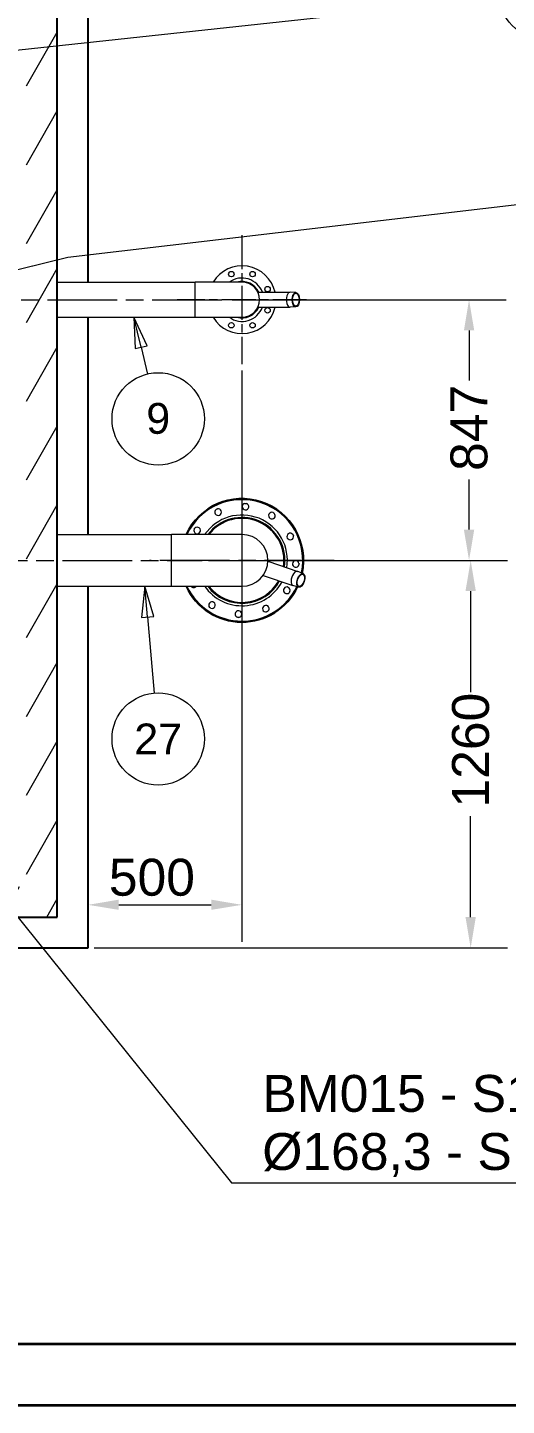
# Model space of a CAD drawing. Header units: millimetres. Extents: x -4172 to 126100, y -2 to 142133.
# Drawn here: x 95704 to 99592, y 0 to 11197 of the extents above; entities that cross this region are included whole.
import ezdxf

# ---------------------------------------------------------------- set-up
doc = ezdxf.new("R2010")
doc.units = ezdxf.units.MM
doc.header["$LTSCALE"] = 100
doc.linetypes.add('CHAIN', pattern=[0.3543, 0.2362, -0.0295, 0.0591, -0.0295])
doc.layers.get('0').update_dxf_attribs({"lineweight": 18})
for name, color, linetype, lineweight in [('Border', 7, 'Continuous', 35), ('Center Mark', 7, 'Continuous', 18), ('Dimension', 7, 'Continuous', 18), ('Hatch', 7, 'Continuous', 18), ('Symbol', 7, 'Continuous', 18), ('Visible', 7, 'Continuous', 25)]:
    doc.layers.add(name, color=color, linetype=linetype, lineweight=lineweight)
doc.layers.add('P_Biomass (BM)', color=150, linetype='Continuous', lineweight=18, true_color=0x007fff)
doc.styles.add('Note Text', font='arial.ttf')
doc.styles.add('Title', font='arial.ttf')
doc.dimstyles.new('Default - Method 2a$7', dxfattribs={"dimscale": 100, "dimtxt": 3, "dimasz": 2.5, "dimexe": 3, "dimexo": 0.5, "dimgap": 0.7, "dimtad": 0, "dimtoh": 1, "dimdec": 1, "dimrnd": 1e-08, "dimtxsty": 'Title', "dimcen": 0.09, "dimdle": 10, "dimclrd": 256, "dimclre": 256, "dimclrt": 7, "dimazin": 2, "dimtfac": 0.833333, "dimtdec": 1, "dimtmove": 0, "dimatfit": 3, "dimfxl": 1, "dimtolj": 1, "dimlwd": -1, "dimlwe": -1, "dimarcsym": 0})
doc.dimstyles.new('Default - Method 2b', dxfattribs={"dimscale": 100, "dimtxt": 3, "dimasz": 2.5, "dimexe": 3, "dimexo": 0.5, "dimgap": 0.7, "dimtad": 0, "dimtoh": 1, "dimdec": 1, "dimrnd": 1e-08, "dimtxsty": 'Title', "dimcen": 0.09, "dimdle": 10, "dimclrd": 256, "dimclre": 256, "dimclrt": 7, "dimadec": 0, "dimazin": 2, "dimtfac": 0.833333, "dimtdec": 1, "dimtmove": 0, "dimatfit": 3, "dimfxl": 1, "dimtolj": 1, "dimlwd": -1, "dimlwe": -1, "dimarcsym": 0})

# ---------------------------------------------------------------- blocks, each defined once
blk = doc.blocks.new('Borders Bigadan Border')
at = {"layer": 'Border'}
for p, q in [((20, 5), (1256, 5)), ((1261, 0), (0, 0))]:
    blk.add_line(p, q, dxfattribs=at)
blk = doc.blocks.new('*D101')
at = {"layer": 'Defpoints', "color": 0, "transparency": 16777216}
for p in [(97445, 8460), (97445, 4068), (96195, 3718)]:
    blk.add_point(p, dxfattribs=at)
at = {"layer": 'Dimension', "transparency": 16777216}
for p, q in [((97445, 8410), (97445, 3768)), ((96445, 4068), (97195, 4068))]:
    blk.add_line(p, q, dxfattribs=at)
for points in [[(96445, 4110), (96445, 4027), (96195, 4068)], [(97195, 4110), (97195, 4027), (97445, 4068)]]:
    blk.add_solid(points, dxfattribs=at)
at = {"layer": 'Dimension', "color": 7, "transparency": 16777216, "insert": (96364, 4138), "char_height": 300, "attachment_point": 7, "style": 'Title'}
blk.add_mtext('\\A1;500', dxfattribs=at)
blk = doc.blocks.new('*D102')
at = {"layer": 'Defpoints', "color": 0, "transparency": 16777216}
for p in [(98195, 6867), (99302, 6867), (96195, 3718)]:
    blk.add_point(p, dxfattribs=at)
at = {"layer": 'Dimension', "transparency": 16777216}
for p, q in [((98245, 6867), (99602, 6867)), ((99302, 6617), (99302, 5796)), ((99302, 3968), (99302, 4789)), ((96245, 3718), (99602, 3718))]:
    blk.add_line(p, q, dxfattribs=at)
for points in [[(99260, 6617), (99344, 6617), (99302, 6867)], [(99260, 3968), (99344, 3968), (99302, 3718)]]:
    blk.add_solid(points, dxfattribs=at)
at = {"layer": 'Dimension', "color": 7, "transparency": 16777216, "insert": (99455, 4859), "char_height": 300, "attachment_point": 7, "rotation": 90, "style": 'Title'}
blk.add_mtext('\\A1;1260', dxfattribs=at)
blk = doc.blocks.new('*D103')
at = {"layer": 'Defpoints', "color": 0, "transparency": 16777216}
for p in [(97315, 8985), (97122, 6867), (99289, 6867)]:
    blk.add_point(p, dxfattribs=at)
at = {"layer": 'Dimension', "transparency": 16777216}
for p, q in [((97365, 8985), (99589, 8985)), ((99289, 8735), (99289, 8328)), ((99289, 7117), (99289, 7524)), ((97172, 6867), (99589, 6867))]:
    blk.add_line(p, q, dxfattribs=at)
for points in [[(99247, 8735), (99331, 8735), (99289, 8985)], [(99247, 7117), (99331, 7117), (99289, 6867)]]:
    blk.add_solid(points, dxfattribs=at)
at = {"layer": 'Dimension', "color": 7, "transparency": 16777216, "insert": (99442, 7594), "char_height": 300, "attachment_point": 7, "rotation": 90, "style": 'Title'}
blk.add_mtext('\\A1;847', dxfattribs=at)
blk = doc.blocks.new('Balloon46')
at = {"layer": 'Symbol'}
for p, q in [((966.57, 66.57), (966.29, 64.03)), ((966.79, 64.08), (966.57, 66.57)), ((967.29, 64.12), (966.57, 66.57)), ((966.29, 64.03), (967.29, 64.12)), ((966.79, 64.08), (967.32, 57.88))]:
    blk.add_line(p, q, dxfattribs=at)
at = {"layer": 'Symbol', "flags": 128}
blk.add_lwpolyline([(967.29, 64.12), (966.57, 66.57), (966.29, 64.03), (967.29, 64.12)], dxfattribs=at)
at = {"layer": 'Symbol'}
blk.add_circle((967.65, 54.16), 3.75, dxfattribs=at)
blk.add_solid([(967.29, 64.12), (966.57, 66.57), (966.29, 64.03), (967.29, 64.12)], dxfattribs=at)
at = {"layer": 'Symbol', "insert": (967.65, 54.16), "char_height": 2.5, "attachment_point": 5, "style": 'Note Text'}
blk.add_mtext('27', dxfattribs=at)
blk = doc.blocks.new('Balloon47')
at = {"layer": 'Symbol'}
for p, q in [((966.26, 85.99), (965.67, 88.42)), ((966.74, 86.11), (965.67, 88.42)), ((965.67, 88.42), (965.77, 85.88)), ((965.77, 85.88), (966.74, 86.11)), ((966.26, 85.99), (966.78, 83.8))]:
    blk.add_line(p, q, dxfattribs=at)
at = {"layer": 'Symbol', "flags": 128}
blk.add_lwpolyline([(966.74, 86.11), (965.67, 88.42), (965.77, 85.88), (966.74, 86.11)], dxfattribs=at)
at = {"layer": 'Symbol'}
blk.add_circle((967.65, 80.17), 3.75, dxfattribs=at)
blk.add_solid([(966.74, 86.11), (965.67, 88.42), (965.77, 85.88), (966.74, 86.11)], dxfattribs=at)
at = {"layer": 'Symbol', "insert": (967.65, 80.19), "char_height": 2.5, "attachment_point": 5, "style": 'Note Text'}
blk.add_mtext('9', dxfattribs=at)
blk = doc.blocks.new('Balloon49')
at = {"layer": 'Symbol'}
for p, q in [((925.65, 106.84), (995.32, 114.38)), ((925.59, 107.34), (923.16, 106.58)), ((925.65, 106.84), (923.16, 106.58)), ((923.16, 106.58), (925.7, 106.35)), ((925.7, 106.35), (925.59, 107.34))]:
    blk.add_line(p, q, dxfattribs=at)
at = {"layer": 'Symbol', "flags": 128}
blk.add_lwpolyline([(925.59, 107.34), (923.16, 106.58), (925.7, 106.35), (925.59, 107.34)], dxfattribs=at)
at = {"layer": 'Symbol'}
blk.add_circle((999.04, 114.79), 3.75, dxfattribs=at)
blk.add_solid([(925.59, 107.34), (923.16, 106.58), (925.7, 106.35), (925.59, 107.34)], dxfattribs=at)
at = {"layer": 'Symbol', "insert": (999.04, 114.81), "char_height": 2.5, "attachment_point": 5, "style": 'Note Text'}
blk.add_mtext('8', dxfattribs=at)

msp = doc.modelspace()

# ---------------------------------------------------------------- hatches: boundary and pattern name
at = {"layer": 'Hatch'}
h = msp.add_hatch(dxfattribs=at)
h.set_pattern_fill('ANSI31', color=256, scale=2540, angle=15.275911, style=0)
h.set_pattern_definition([(60.2759, (0, 0), (-275.7243, 157.4241), [])])
h.paths.add_polyline_path([(82695, 14291.54), (82695, 3968.04), (95945, 3968.04), (95945, 14291.54), (95695, 14291.54), (95695, 4218.04), (82945, 4218.04), (82945, 14291.54)])

# ---------------------------------------------------------------- linework, layer by layer
at = {"layer": 'Center Mark', "linetype": 'CHAIN', "ltscale": 11.667578}
for p, q in [((97445, 9510.16), (97445, 8460.16)), ((97970, 8985.16), (96920, 8985.16))]:
    msp.add_line(p, q, dxfattribs=at)
at = {"layer": 'Center Mark', "linetype": 'CHAIN', "ltscale": 23.990969}
for p, q in [((97445, 7616.95), (97445, 6116.95)), ((98195, 6866.95), (96695, 6866.95))]:
    msp.add_line(p, q, dxfattribs=at)
at = {"layer": 'P_Biomass (BM)'}
for p, q in [((95945, 9128.03), (97065, 9128.03)), ((97445, 9128.03), (97065, 9128.03)), ((97065, 8842.28), (97065, 9128.03)), ((97445, 9128.03), (97065, 9128.03)), ((97574.49, 9045.53), (97834.81, 9045.53)), ((97882.94, 9043.91), (97835.32, 9045.52)), ((97574.49, 8924.78), (97834.81, 8924.78)), ((97882.94, 8926.41), (97835.32, 8924.79)), ((95945, 8842.28), (97065, 8842.28)), ((97065, 8842.28), (97445, 8842.28)), ((97065, 8842.28), (97445, 8842.28)), ((95945, 7077.32), (96872.5, 7077.32)), ((97445, 7077.32), (96872.5, 7077.32)), ((96872.5, 6656.57), (96872.5, 7077.32)), ((97445, 7077.32), (96872.5, 7077.32)), ((97655.24, 6859.41), (97897.48, 6777.28)), ((97616.46, 6745.06), (97858.71, 6662.92)), ((97942.54, 6760.28), (97897.96, 6777.1)), ((95945, 6656.57), (96872.5, 6656.57)), ((96872.5, 6656.57), (97445, 6656.57)), ((96872.5, 6656.57), (97445, 6656.57)), ((97904.81, 6649), (97859.19, 6662.76))]:
    msp.add_line(p, q, dxfattribs=at)
at = {"layer": 'P_Biomass (BM)', "linetype": 'CHAIN', "ltscale": 23.990969}
for p, q in [((92465.47, 8985.16), (97315, 8985.16)), ((89187.18, 6866.95), (97122.5, 6866.95))]:
    msp.add_line(p, q, dxfattribs=at)
at = {"layer": 'P_Biomass (BM)'}
for centre in [(97358.89, 9193.03), (97531.1, 9193.03), (97652.87, 9071.26), (97652.87, 8899.05), (97358.89, 8777.29), (97531.1, 8777.29)]:
    msp.add_circle(centre, 21.87, dxfattribs=at)
for centre, radius, start, end in [((97445, 8985.16), 275, 12.682208, 148.698234), ((97445, 8985.16), 176.25, 20.032377, 125.841658), ((97445, 8985.16), 148.75, 23.946303, 106.15671), ((97445, 8985.16), 142.87, 270, 90), ((97445, 8985.16), 142.87, 270, 90), ((97445, 8985.16), 275, 211.301766, 347.317535), ((97445, 8985.16), 176.25, 234.158342, 339.967367), ((97445, 8985.16), 148.75, 253.843289, 336.05344), ((97445, 6866.95), 493.75, 348.164449, 154.781213), ((97251.36, 7259.26), 26.87, 129.02262, 103.51738), ((97473.46, 7303.52), 26.87, 99.02262, 73.51738), ((97445, 6866.95), 368.75, 350.693397, 145.214309), ((97445, 6866.95), 348.75, 351.239172, 142.89872), ((97445, 6866.95), 341.25, 351.460589, 141.940206), ((97445, 6866.95), 341.25, 351.460589, 141.940206), ((97687.93, 7230.8), 26.87, 69.02262, 43.51738), ((97081.14, 7109.88), 26.87, 159.02262, 133.51738), ((97445, 6866.95), 210.38, 270, 90), ((97445, 6866.95), 210.38, 270, 90), ((97837.31, 7060.58), 26.87, 39.02262, 13.51738), ((97881.57, 6838.48), 26.87, 9.02262, 343.51738), ((97445, 6866.95), 493.75, 205.218787, 334.375551), ((97052.68, 6673.31), 26.87, 219.02262, 321.48185), ((97445, 6866.95), 368.75, 214.785691, 331.846603), ((97445, 6866.95), 348.75, 217.10128, 331.300828), ((97445, 6866.95), 341.25, 218.059795, 331.079411), ((97445, 6866.95), 341.25, 218.059795, 331.079411), ((97808.85, 6624.01), 26.87, 339.02262, 313.51738), ((97202.06, 6503.09), 26.87, 249.02262, 223.51738), ((97638.63, 6474.63), 26.87, 309.02262, 283.51738), ((97416.53, 6430.37), 26.87, 279.02262, 253.51738)]:
    msp.add_arc(centre, radius, start, end, dxfattribs=at)
for centre, major_axis in [((97834.81, 8985.16), (0, 60.37)), ((97878.09, 6720.1), (19.39, 57.18))]:
    msp.add_ellipse(centre, major_axis=major_axis, ratio=0.5, start_param=6.26624452, end_param=9.44171875, dxfattribs=at)
for centre, major_axis in [((97882.44, 8985.16), (0, 58.76)), ((97882.44, 8985.16), (0, 52.25)), ((97923.2, 6704.8), (18.87, 55.65)), ((97923.2, 6704.8), (16.78, 49.48))]:
    msp.add_ellipse(centre, major_axis=major_axis, ratio=0.5, dxfattribs=at)
for points, knots in [([(97234.44, 7280.14), (97235.09, 7280.67), (97235.77, 7281.17), (97238.3, 7282.85), (97240.28, 7283.84), (97243.25, 7284.9), (97244.16, 7285.17), (97245.08, 7285.39)], [-2.177362474, -2.177362474, -2.177362474, -2.177362474, -2.076232793, -2.076232793, -1.811899653, -1.811899653, -1.698122214, -1.698122214, -1.698122214, -1.698122214]), ([(97469.24, 7330.06), (97469.64, 7330.12), (97470.05, 7330.18), (97472.97, 7330.51), (97475.51, 7330.43), (97479.05, 7329.83), (97480.07, 7329.59), (97481.08, 7329.29)], [-2.177474258, -2.177474258, -2.177474258, -2.177474258, -2.12868784, -2.12868784, -1.824695659, -1.824695659, -1.69810299, -1.69810299, -1.69810299, -1.69810299]), ([(97697.55, 7255.89), (97697.93, 7255.75), (97698.31, 7255.59), (97701, 7254.42), (97703.17, 7253.08), (97705.93, 7250.79), (97706.7, 7250.07), (97707.42, 7249.3)], [-2.177474258, -2.177474258, -2.177474258, -2.177474258, -2.12868784, -2.12868784, -1.824695659, -1.824695659, -1.69810299, -1.69810299, -1.69810299, -1.69810299]), ([(97056.05, 7119.5), (97056.2, 7119.88), (97056.35, 7120.26), (97057.52, 7122.95), (97058.86, 7125.12), (97061.16, 7127.88), (97061.88, 7128.65), (97062.64, 7129.37)], [-2.177474258, -2.177474258, -2.177474258, -2.177474258, -2.12868784, -2.12868784, -1.824695659, -1.824695659, -1.69810299, -1.69810299, -1.69810299, -1.69810299]), ([(97858.19, 7077.51), (97858.72, 7076.85), (97859.22, 7076.17), (97860.9, 7073.64), (97861.9, 7071.66), (97862.95, 7068.69), (97863.22, 7067.78), (97863.44, 7066.87)], [-2.177362474, -2.177362474, -2.177362474, -2.177362474, -2.076232793, -2.076232793, -1.811899653, -1.811899653, -1.698122214, -1.698122214, -1.698122214, -1.698122214]), ([(97908.11, 6842.7), (97908.18, 6842.3), (97908.23, 6841.9), (97908.56, 6838.97), (97908.49, 6836.43), (97907.88, 6832.89), (97907.64, 6831.87), (97907.34, 6830.86)], [-2.177474258, -2.177474258, -2.177474258, -2.177474258, -2.12868784, -2.12868784, -1.824695659, -1.824695659, -1.69810299, -1.69810299, -1.69810299, -1.69810299]), ([(97833.94, 6614.39), (97833.8, 6614.01), (97833.64, 6613.63), (97832.47, 6610.94), (97831.13, 6608.77), (97828.84, 6606.01), (97828.12, 6605.25), (97827.35, 6604.52)], [-2.177474258, -2.177474258, -2.177474258, -2.177474258, -2.12868784, -2.12868784, -1.824695659, -1.824695659, -1.69810299, -1.69810299, -1.69810299, -1.69810299]), ([(97192.44, 6478), (97192.06, 6478.14), (97191.69, 6478.3), (97188.99, 6479.47), (97186.82, 6480.81), (97184.07, 6483.1), (97183.3, 6483.82), (97182.57, 6484.59)], [-2.177474258, -2.177474258, -2.177474258, -2.177474258, -2.12868784, -2.12868784, -1.824695659, -1.824695659, -1.69810299, -1.69810299, -1.69810299, -1.69810299]), ([(97420.75, 6403.83), (97420.43, 6403.78), (97420.11, 6403.73), (97416.32, 6403.27), (97412.81, 6403.53), (97409.26, 6404.5), (97409.09, 6404.55), (97408.91, 6404.6)], [-3.207795845, -3.207795845, -3.207795845, -3.207795845, -3.162412098, -3.162412098, -2.674152272, -2.674152272, -2.648508498, -2.648508498, -2.648508498, -2.648508498]), ([(97655.56, 6453.75), (97654.9, 6453.22), (97654.22, 6452.72), (97651.69, 6451.04), (97649.71, 6450.05), (97646.74, 6448.99), (97645.84, 6448.72), (97644.92, 6448.5)], [-2.177362474, -2.177362474, -2.177362474, -2.177362474, -2.076232793, -2.076232793, -1.811899653, -1.811899653, -1.698122214, -1.698122214, -1.698122214, -1.698122214])]:
    msp.add_open_spline(points, degree=3, knots=knots, dxfattribs=at)
msp.add_open_spline([(97031.8, 6656.39), (97031.75, 6656.45), (97031.7, 6656.51), (97031.65, 6656.57)], degree=3, dxfattribs=at)
at = {"layer": 'Visible'}
for p, q in [((95945, 3968.04), (95945, 14291.54)), ((96195, 9128.03), (96195, 13718.04)), ((96195, 7077.32), (96195, 8842.28)), ((96195, 3718.04), (96195, 6656.57)), ((82695, 3968.04), (95945, 3968.04)), ((86782.8, 3718.04), (96195, 3718.04))]:
    msp.add_line(p, q, dxfattribs=at)
for start, end in [(348.053142, 155.118053), (204.881947, 334.486858)]:
    msp.add_arc((97445, 6866.95), 500, start, end, dxfattribs=at)

# ---------------------------------------------------------------- block references
at = {"xscale": 100, "yscale": 100, "zscale": 100}
msp.add_blockref('Borders Bigadan Border', (0, 0), dxfattribs=at)
at = {"layer": 'Symbol', "xscale": 100, "yscale": 100, "zscale": 100}
for name in ['Balloon49', 'Balloon47', 'Balloon46']:
    msp.add_blockref(name, (0, 0), dxfattribs=at)

# ---------------------------------------------------------------- texts
at = {"layer": 'Symbol', "color": 7, "insert": (97609.97, 1857.61), "char_height": 300, "width": 4657.7749, "attachment_point": 7, "line_spacing_factor": 0.944221, "style": 'Title'}
msp.add_mtext('\\fArial|b0|i0;BM015 - S1 (1.4301-BM)\\P\\fArial|b0|i0;Ø168,3 - SDR0\\P', dxfattribs=at)

# ---------------------------------------------------------------- dimensions: what is measured, and where the dimension line sits
at = {"layer": 'Dimension'}
for base, p1, p2, picture, middle in [((99288.98, 6866.95), (97315, 8985.16), (97122.5, 6866.95), '*D103', (99288.98, 7926.05)), ((99302.08, 6866.95), (96195, 3718.04), (98195, 6866.95), '*D102', (99302.08, 5292.49))]:
    dim = msp.add_linear_dim(base=base, p1=p1, p2=p2, angle=270, dimstyle='Default - Method 2b', override={"dimgap": 0.7, "dimtoh": 0, "dimdec": 0, "dimlfac": 0.4, "dimtol": 0, "dimlim": 0, "dimtp": 0, "dimtm": 0, "dimtdec": 1, "dimtofl": 0, "dimatfit": 1}, dxfattribs=at)
    dim.commit()
    dim.dimension.update_dxf_attribs({"geometry": picture, "text_midpoint": middle, "dimtype": 160})
dim = msp.add_linear_dim(base=(97445, 4068.17), p1=(96195, 3718.04), p2=(97445, 8460.16), dimstyle='Default - Method 2b', override={"dimgap": 0.7, "dimtad": 1, "dimtoh": 0, "dimdec": 1, "dimlfac": 0.4, "dimse1": 1, "dimtol": 0, "dimlim": 0, "dimtp": 0, "dimtm": 0, "dimtdec": 1, "dimtofl": 0, "dimatfit": 1}, dxfattribs=at)
dim.commit()
dim.dimension.update_dxf_attribs({"geometry": '*D101', "text_midpoint": (96694.86, 4068.17), "dimtype": 160})

# ---------------------------------------------------------------- leaders
at = {"layer": 'Symbol', "annotation_type": 0, "has_hookline": 1, "hookline_direction": 0, "text_width": 4612.76}
for points in [[(95203.47, 9128.03), (96032.12, 9330.78), (100139.83, 9813.12)], [(93462.33, 6656.57), (93648.22, 6427.53), (97359.97, 1807.61), (97609.97, 1807.61)]]:
    msp.add_leader(points, dimstyle='Default - Method 2a$7', override={"dimgap": 0, "dimtad": 1}, dxfattribs=at)

doc.saveas('drawing.dxf')
